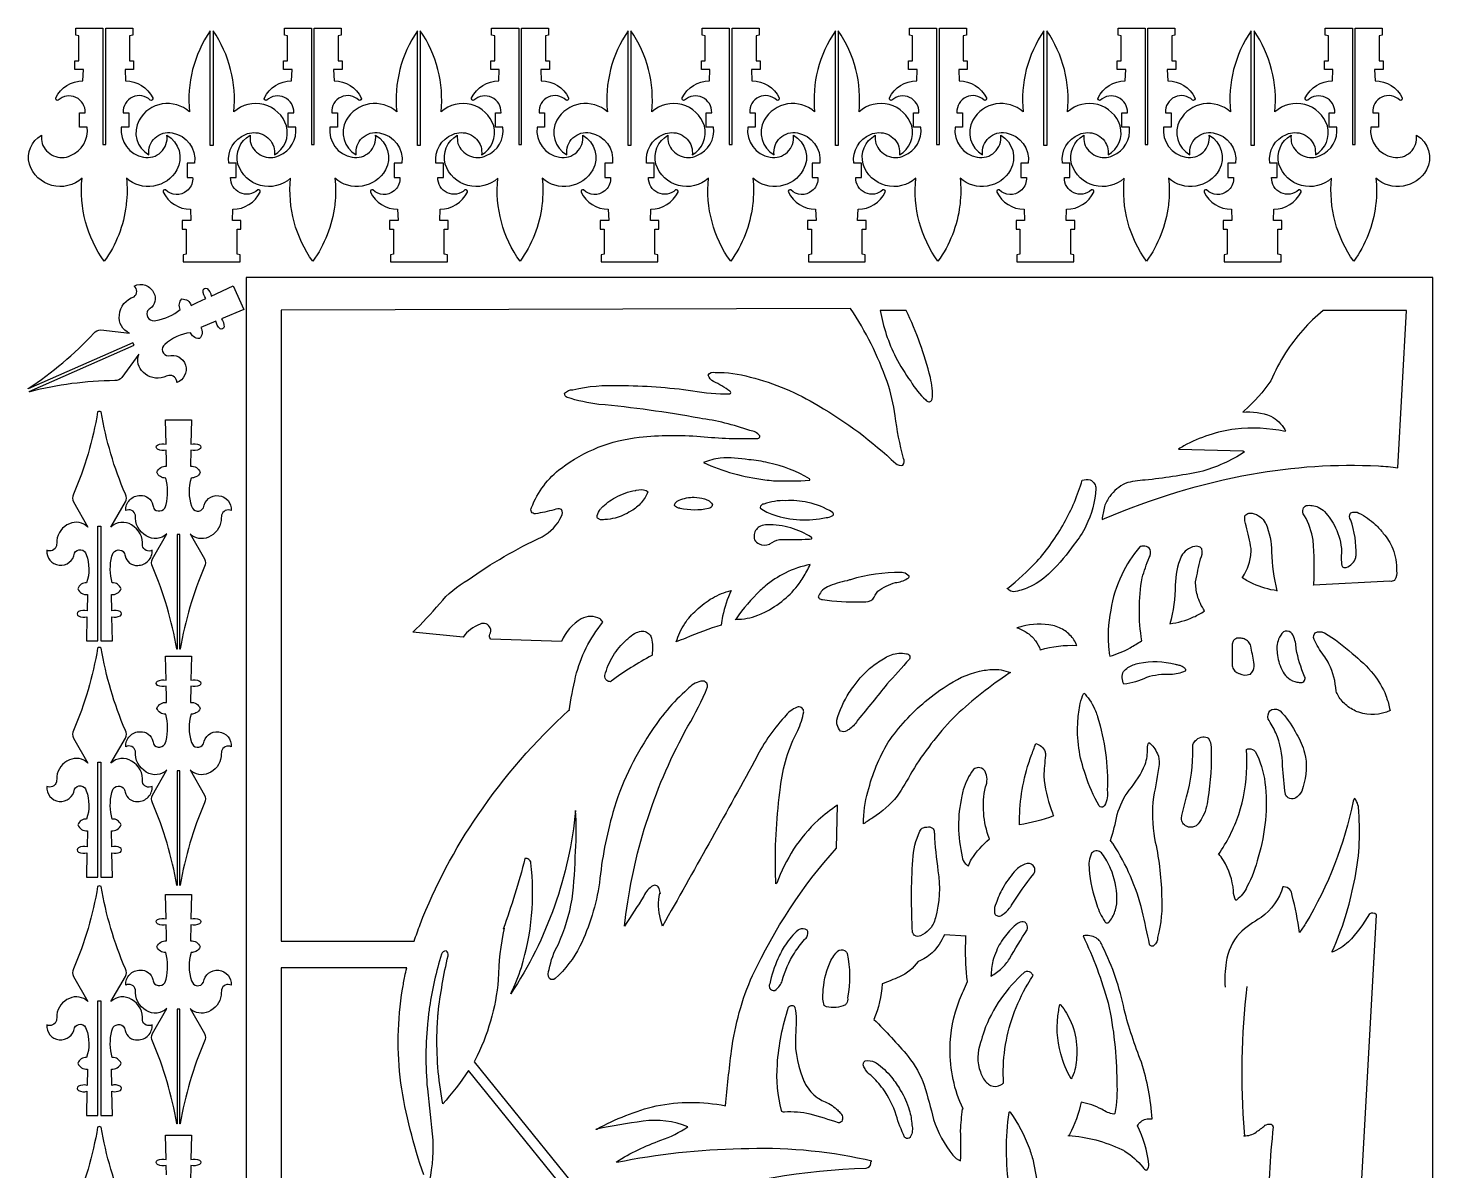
# Model space of a CAD drawing. Header units: millimetres. Extents: x -277 to 2488, y -1000 to 962.
# Drawn here: x 1494 to 2488, y 153 to 962 of the extents above; entities that cross this region are included whole.
import ezdxf

# ---------------------------------------------------------------- set-up
doc = ezdxf.new("R2010")
doc.units = ezdxf.units.MM
doc.layers.add('Image', color=70, linetype='Continuous')

msp = doc.modelspace()

# ---------------------------------------------------------------- linework, layer by layer
at = {"layer": 'Image'}
for points in [[(1563.12, 836.12, -0.125752), (1547.62, 796.5, -0.183089), (1531.92, 855.31, -0.543378), (1494.64, 865.21, -0.342025), (1503.23, 885.64, 0.070962), (1503.68, 879.92, 0.442806), (1523.73, 871.26, 0.342044), (1535.55, 891.46), (1530.2, 891.46), (1530.2, 901.66), (1534.18, 901.66, 0.668348), (1515.02, 910.5, -0.693962), (1513.33, 912.08, -0.285476), (1532.56, 924.23), (1532.9, 932.26), (1526.85, 932.26), (1526.85, 938.37), (1529.66, 938.37), (1529.66, 955.98), (1527.5, 956.46), (1527.5, 961.5), (1546.64, 961.5), (1546.64, 879.02), (1548.65, 879.02), (1548.65, 961.5), (1567.74, 961.5), (1567.74, 956.46), (1565.58, 955.98), (1565.58, 938.37), (1568.39, 938.37), (1568.39, 932.26), (1562.34, 932.26), (1562.68, 924.23, -0.285657), (1581.91, 912.08, -0.693962), (1580.23, 910.5, 0.690194), (1561.06, 901.66), (1565.05, 901.66), (1565.05, 891.46), (1559.7, 891.46, 0.402273), (1575.47, 870.21, 0.514022), (1592.02, 885.64, -0.411255), (1599.02, 861.11, -0.476881), (1563.32, 855.31, -0.053172), (1563.23, 837.09)], [(1606.07, 846.31, -0.382105), (1591.03, 847, 0.693962), (1589.34, 845.42, 0.285657), (1608.57, 833.28), (1608.91, 825.25), (1602.86, 825.25), (1602.86, 819.13), (1605.67, 819.13), (1605.67, 801.52), (1603.51, 801.05), (1603.51, 796), (1643.75, 796), (1643.75, 801.05), (1641.59, 801.52), (1641.59, 819.13), (1644.4, 819.13), (1644.4, 825.25), (1638.35, 825.25), (1638.69, 833.28, 0.285476), (1657.92, 845.42, 0.693962), (1656.24, 847, -0.668348), (1637.07, 855.85), (1641.06, 855.85), (1641.06, 866.04), (1635.71, 866.04, -0.342044), (1647.52, 886.25, -0.442806), (1667.58, 877.59, -0.070962), (1668.03, 871.86, 0.342025), (1676.61, 892.29, 0.543378), (1639.33, 902.2, 0.177955), (1624.62, 959.61), (1624.62, 878.49), (1622.61, 878.49), (1622.61, 959.54, 0.17769), (1607.93, 902.2, 0.476881), (1572.24, 896.39, 0.411255), (1579.24, 871.86, -0.514022), (1595.78, 887.3, -0.402273), (1611.56, 866.04), (1606.21, 866.04), (1606.21, 855.85), (1610.19, 855.85, -0.217338), (1606.91, 847.07)], [(1710.71, 836.12, -0.125752), (1695.21, 796.5, -0.183089), (1679.51, 855.31, -0.543378), (1642.24, 865.21, -0.342025), (1650.82, 885.64, 0.070962), (1651.27, 879.92, 0.442806), (1671.32, 871.26, 0.342044), (1683.14, 891.46), (1677.79, 891.46), (1677.79, 901.66), (1681.77, 901.66, 0.668348), (1662.61, 910.5, -0.693962), (1660.92, 912.08, -0.285476), (1680.16, 924.23), (1680.5, 932.26), (1674.44, 932.26), (1674.44, 938.37), (1677.26, 938.37), (1677.26, 955.98), (1675.09, 956.46), (1675.09, 961.5), (1694.23, 961.5), (1694.23, 879.02), (1696.24, 879.02), (1696.24, 961.5), (1715.33, 961.5), (1715.33, 956.46), (1713.17, 955.98), (1713.17, 938.37), (1715.98, 938.37), (1715.98, 932.26), (1709.93, 932.26), (1710.27, 924.23, -0.285657), (1729.51, 912.08, -0.693962), (1727.82, 910.5, 0.690194), (1708.66, 901.66), (1712.64, 901.66), (1712.64, 891.46), (1707.29, 891.46, 0.402273), (1723.06, 870.21, 0.514022), (1739.61, 885.64, -0.411255), (1746.61, 861.11, -0.476881), (1710.92, 855.31, -0.053172), (1710.82, 837.09)], [(1752.76, 846.31, -0.382105), (1737.72, 847, 0.693962), (1736.04, 845.42, 0.285657), (1755.27, 833.28), (1755.61, 825.25), (1749.56, 825.25), (1749.56, 819.13), (1752.37, 819.13), (1752.37, 801.52), (1750.21, 801.05), (1750.21, 796), (1790.45, 796), (1790.45, 801.05), (1788.29, 801.52), (1788.29, 819.13), (1791.1, 819.13), (1791.1, 825.25), (1785.05, 825.25), (1785.39, 833.28, 0.285476), (1804.62, 845.42, 0.693962), (1802.93, 847, -0.668348), (1783.77, 855.85), (1787.75, 855.85), (1787.75, 866.04), (1782.4, 866.04, -0.342044), (1794.22, 886.25, -0.442806), (1814.27, 877.59, -0.070962), (1814.72, 871.86, 0.342025), (1823.3, 892.29, 0.543378), (1786.03, 902.2, 0.177955), (1771.31, 959.61), (1771.31, 878.49), (1769.3, 878.49), (1769.3, 959.54, 0.17769), (1754.63, 902.2, 0.476881), (1718.93, 896.39, 0.411255), (1725.93, 871.86, -0.514022), (1742.48, 887.3, -0.402273), (1758.25, 866.04), (1752.9, 866.04), (1752.9, 855.85), (1756.89, 855.85, -0.217338), (1753.6, 847.07)], [(1857.4, 836.12, -0.125752), (1841.91, 796.5, -0.183089), (1826.21, 855.31, -0.543378), (1788.93, 865.21, -0.342025), (1797.51, 885.64, 0.070962), (1797.96, 879.92, 0.442806), (1818.02, 871.26, 0.342044), (1829.83, 891.46), (1824.48, 891.46), (1824.48, 901.66), (1828.47, 901.66, 0.668348), (1809.31, 910.5, -0.693962), (1807.62, 912.08, -0.285476), (1826.85, 924.23), (1827.19, 932.26), (1821.14, 932.26), (1821.14, 938.37), (1823.95, 938.37), (1823.95, 955.98), (1821.79, 956.46), (1821.79, 961.5), (1840.93, 961.5), (1840.93, 879.02), (1842.94, 879.02), (1842.94, 961.5), (1862.03, 961.5), (1862.03, 956.46), (1859.87, 955.98), (1859.87, 938.37), (1862.68, 938.37), (1862.68, 932.26), (1856.63, 932.26), (1856.97, 924.23, -0.285657), (1876.2, 912.08, -0.693962), (1874.51, 910.5, 0.690194), (1855.35, 901.66), (1859.33, 901.66), (1859.33, 891.46), (1853.99, 891.46, 0.402273), (1869.76, 870.21, 0.514022), (1886.3, 885.64, -0.411255), (1893.31, 861.11, -0.476881), (1857.61, 855.31, -0.053172), (1857.52, 837.09)], [(1901.85, 846.31, -0.382105), (1886.81, 847, 0.693962), (1885.12, 845.42, 0.285657), (1904.36, 833.28), (1904.7, 825.25), (1898.64, 825.25), (1898.64, 819.13), (1901.45, 819.13), (1901.45, 801.52), (1899.29, 801.05), (1899.29, 796), (1939.53, 796), (1939.53, 801.05), (1937.37, 801.52), (1937.37, 819.13), (1940.18, 819.13), (1940.18, 825.25), (1934.13, 825.25), (1934.47, 833.28, 0.285476), (1953.71, 845.42, 0.693962), (1952.02, 847, -0.668348), (1932.86, 855.85), (1936.84, 855.85), (1936.84, 866.04), (1931.49, 866.04, -0.342044), (1943.31, 886.25, -0.442806), (1963.36, 877.59, -0.070962), (1963.81, 871.86, 0.342025), (1972.39, 892.29, 0.543378), (1935.12, 902.2, 0.177955), (1920.4, 959.61), (1920.4, 878.49), (1918.39, 878.49), (1918.39, 959.54, 0.17769), (1903.71, 902.2, 0.476881), (1868.02, 896.39, 0.411255), (1875.02, 871.86, -0.514022), (1891.56, 887.3, -0.402273), (1907.34, 866.04), (1901.99, 866.04), (1901.99, 855.85), (1905.97, 855.85, -0.217338), (1902.69, 847.07)], [(2006.49, 836.12, -0.125752), (1991, 796.5, -0.183089), (1975.3, 855.31, -0.543378), (1938.02, 865.21, -0.342025), (1946.6, 885.64, 0.070962), (1947.05, 879.92, 0.442806), (1967.1, 871.26, 0.342044), (1978.92, 891.46), (1973.57, 891.46), (1973.57, 901.66), (1977.55, 901.66, 0.668348), (1958.39, 910.5, -0.693962), (1956.7, 912.08, -0.285476), (1975.94, 924.23), (1976.28, 932.26), (1970.23, 932.26), (1970.23, 938.37), (1973.04, 938.37), (1973.04, 955.98), (1970.88, 956.46), (1970.88, 961.5), (1990.01, 961.5), (1990.01, 879.02), (1992.02, 879.02), (1992.02, 961.5), (2011.12, 961.5), (2011.12, 956.46), (2008.96, 955.98), (2008.96, 938.37), (2011.77, 938.37), (2011.77, 932.26), (2005.71, 932.26), (2006.05, 924.23, -0.285657), (2025.29, 912.08, -0.693962), (2023.6, 910.5, 0.690194), (2004.44, 901.66), (2008.42, 901.66), (2008.42, 891.46), (2003.07, 891.46, 0.402273), (2018.85, 870.21, 0.514022), (2035.39, 885.64, -0.411255), (2042.39, 861.11, -0.476881), (2006.7, 855.31, -0.053172), (2006.61, 837.09)], [(2048.54, 846.31, -0.382105), (2033.5, 847, 0.693962), (2031.82, 845.42, 0.285657), (2051.05, 833.28), (2051.39, 825.25), (2045.34, 825.25), (2045.34, 819.13), (2048.15, 819.13), (2048.15, 801.52), (2045.99, 801.05), (2045.99, 796), (2086.23, 796), (2086.23, 801.05), (2084.07, 801.52), (2084.07, 819.13), (2086.88, 819.13), (2086.88, 825.25), (2080.83, 825.25), (2081.17, 833.28, 0.285476), (2100.4, 845.42, 0.693962), (2098.71, 847, -0.668348), (2079.55, 855.85), (2083.53, 855.85), (2083.53, 866.04), (2078.18, 866.04, -0.342044), (2090, 886.25, -0.442806), (2110.05, 877.59, -0.070962), (2110.5, 871.86, 0.342025), (2119.09, 892.29, 0.543378), (2081.81, 902.2, 0.177955), (2067.09, 959.61), (2067.09, 878.49), (2065.08, 878.49), (2065.08, 959.54, 0.17769), (2050.41, 902.2, 0.476881), (2014.71, 896.39, 0.411255), (2021.71, 871.86, -0.514022), (2038.26, 887.3, -0.402273), (2054.03, 866.04), (2048.68, 866.04), (2048.68, 855.85), (2052.67, 855.85, -0.217338), (2049.38, 847.07)], [(2153.19, 836.12, -0.125752), (2137.69, 796.5, -0.183089), (2121.99, 855.31, -0.543378), (2084.71, 865.21, -0.342025), (2093.3, 885.64, 0.070962), (2093.75, 879.92, 0.442806), (2113.8, 871.26, 0.342044), (2125.61, 891.46), (2120.27, 891.46), (2120.27, 901.66), (2124.25, 901.66, 0.668348), (2105.09, 910.5, -0.693962), (2103.4, 912.08, -0.285476), (2122.63, 924.23), (2122.97, 932.26), (2116.92, 932.26), (2116.92, 938.37), (2119.73, 938.37), (2119.73, 955.98), (2117.57, 956.46), (2117.57, 961.5), (2136.71, 961.5), (2136.71, 879.02), (2138.72, 879.02), (2138.72, 961.5), (2157.81, 961.5), (2157.81, 956.46), (2155.65, 955.98), (2155.65, 938.37), (2158.46, 938.37), (2158.46, 932.26), (2152.41, 932.26), (2152.75, 924.23, -0.285657), (2171.98, 912.08, -0.693962), (2170.29, 910.5, 0.690194), (2151.13, 901.66), (2155.12, 901.66), (2155.12, 891.46), (2149.77, 891.46, 0.402273), (2165.54, 870.21, 0.514022), (2182.09, 885.64, -0.411255), (2189.09, 861.11, -0.476881), (2153.39, 855.31, -0.053172), (2153.3, 837.09)], [(2196.13, 846.31, -0.382105), (2181.1, 847, 0.693962), (2179.41, 845.42, 0.285657), (2198.64, 833.28), (2198.98, 825.25), (2192.93, 825.25), (2192.93, 819.13), (2195.74, 819.13), (2195.74, 801.52), (2193.58, 801.05), (2193.58, 796), (2233.82, 796), (2233.82, 801.05), (2231.66, 801.52), (2231.66, 819.13), (2234.47, 819.13), (2234.47, 825.25), (2228.42, 825.25), (2228.76, 833.28, 0.285476), (2247.99, 845.42, 0.693962), (2246.31, 847, -0.668348), (2227.14, 855.85), (2231.13, 855.85), (2231.13, 866.04), (2225.78, 866.04, -0.342044), (2237.59, 886.25, -0.442806), (2257.65, 877.59, -0.070962), (2258.1, 871.86, 0.342025), (2266.68, 892.29, 0.543378), (2229.4, 902.2, 0.177955), (2214.68, 959.61), (2214.68, 878.49), (2212.67, 878.49), (2212.67, 959.54, 0.17769), (2198, 902.2, 0.476881), (2162.31, 896.39, 0.411255), (2169.31, 871.86, -0.514022), (2185.85, 887.3, -0.402273), (2201.63, 866.04), (2196.28, 866.04), (2196.28, 855.85), (2200.26, 855.85, -0.217338), (2196.98, 847.07)], [(2300.78, 836.12, -0.125752), (2285.28, 796.5, -0.183089), (2269.58, 855.31, -0.543378), (2232.31, 865.21, -0.342025), (2240.89, 885.64, 0.070962), (2241.34, 879.92, 0.442806), (2261.39, 871.26, 0.342044), (2273.21, 891.46), (2267.86, 891.46), (2267.86, 901.66), (2271.84, 901.66, 0.668348), (2252.68, 910.5, -0.693962), (2250.99, 912.08, -0.285476), (2270.23, 924.23), (2270.57, 932.26), (2264.51, 932.26), (2264.51, 938.37), (2267.32, 938.37), (2267.32, 955.98), (2265.16, 956.46), (2265.16, 961.5), (2284.3, 961.5), (2284.3, 879.02), (2286.31, 879.02), (2286.31, 961.5), (2305.4, 961.5), (2305.4, 956.46), (2303.24, 955.98), (2303.24, 938.37), (2306.05, 938.37), (2306.05, 932.26), (2300, 932.26), (2300.34, 924.23, -0.285657), (2319.57, 912.08, -0.693962), (2317.89, 910.5, 0.690194), (2298.73, 901.66), (2302.71, 901.66), (2302.71, 891.46), (2297.36, 891.46, 0.402273), (2313.13, 870.21, 0.514022), (2329.68, 885.64, -0.411255), (2336.68, 861.11, -0.476881), (2300.98, 855.31, -0.053172), (2300.89, 837.09)], [(2342.83, 846.31, -0.382105), (2327.79, 847, 0.693962), (2326.1, 845.42, 0.285657), (2345.34, 833.28), (2345.68, 825.25), (2339.63, 825.25), (2339.63, 819.13), (2342.44, 819.13), (2342.44, 801.52), (2340.28, 801.05), (2340.28, 796), (2380.52, 796), (2380.52, 801.05), (2378.36, 801.52), (2378.36, 819.13), (2381.17, 819.13), (2381.17, 825.25), (2375.11, 825.25), (2375.45, 833.28, 0.285476), (2394.69, 845.42, 0.693962), (2393, 847, -0.668348), (2373.84, 855.85), (2377.82, 855.85), (2377.82, 866.04), (2372.47, 866.04, -0.342044), (2384.29, 886.25, -0.442806), (2404.34, 877.59, -0.070962), (2404.79, 871.86, 0.342025), (2413.37, 892.29, 0.543378), (2376.1, 902.2, 0.177955), (2361.38, 959.61), (2361.38, 878.49), (2359.37, 878.49), (2359.37, 959.54, 0.17769), (2344.7, 902.2, 0.476881), (2309, 896.39, 0.411255), (2316, 871.86, -0.514022), (2332.55, 887.3, -0.402273), (2348.32, 866.04), (2342.97, 866.04), (2342.97, 855.85), (2346.95, 855.85, -0.217338), (2343.67, 847.07)], [(2447.47, 836.12, -0.125752), (2431.98, 796.5, -0.183089), (2416.28, 855.31, -0.543378), (2379, 865.21, -0.342025), (2387.58, 885.64, 0.070962), (2388.03, 879.92, 0.442806), (2408.09, 871.26, 0.342044), (2419.9, 891.46), (2414.55, 891.46), (2414.55, 901.66), (2418.54, 901.66, 0.668348), (2399.37, 910.5, -0.693962), (2397.69, 912.08, -0.285476), (2416.92, 924.23), (2417.26, 932.26), (2411.21, 932.26), (2411.21, 938.37), (2414.02, 938.37), (2414.02, 955.98), (2411.86, 956.46), (2411.86, 961.5), (2430.99, 961.5), (2430.99, 879.02), (2433.01, 879.02), (2433.01, 961.5), (2452.1, 961.5), (2452.1, 956.46), (2449.94, 955.98), (2449.94, 938.37), (2452.75, 938.37), (2452.75, 932.26), (2446.7, 932.26), (2447.04, 924.23, -0.285657), (2466.27, 912.08, -0.693962), (2464.58, 910.5, 0.690194), (2445.42, 901.66), (2449.4, 901.66), (2449.4, 891.46), (2444.05, 891.46, 0.402273), (2459.83, 870.21, 0.514022), (2476.37, 885.64, -0.411255), (2483.37, 861.11, -0.476881), (2447.68, 855.31, -0.053172), (2447.59, 837.09)], [(1568.76, 737.06), (1567.95, 738.9), (1493.72, 706.15, -0.210658), (1493.84, 706.46, 0.059291), (1540.23, 745.65, -0.248044), (1545.21, 747.9), (1565.58, 745.71, -0.35116), (1558.34, 758.47, -0.304334), (1568.69, 771.44, 0.502435), (1568.82, 778.99, -0.435338), (1582.74, 773.93, -0.382908), (1580.18, 763.14, 0.133888), (1577.9, 760.69, 0.600156), (1584.2, 754.65, 0.13246), (1601.39, 762.43, -0.331722), (1602.61, 769.82, -0.340003), (1609.19, 765.29), (1613.37, 767.24), (1619.57, 770.12, -0.183169), (1617.63, 775.87, -0.599927), (1620.39, 777.17, -0.176895), (1623.38, 771.9), (1638.92, 779.12), (1646.3, 762.38), (1630.5, 755.78, -0.180821), (1632.38, 750.1, -0.599927), (1629.62, 748.8, -0.179213), (1626.61, 754.16), (1616.05, 749.75, -0.340003), (1614.96, 741.83, -0.259714), (1610.78, 743.27, -0.122481), (1608.67, 745.91, 0.166429), (1590.48, 737.61, 0.704438), (1592.91, 729.56, -0.969952), (1598.96, 710.7, 0.483016), (1593.28, 715.69, 0.02743), (1589.7, 714.46, -0.277564), (1575.31, 717.89, -0.318641), (1572.19, 730.74), (1560.07, 714.21, -0.248044), (1555.05, 712.05, 0.059291), (1494.84, 704.2, -0.209547), (1494.53, 704.31)], [(1767.01, 315.5, -0.013454), (1771.18, 327.2, -0.057409), (1812.19, 404.83, -0.057382), (1876.53, 478.92), (1876.56, 478.48, -0.015544), (1881.24, 502.56, -0.110962), (1900.48, 541.07, 0.140829), (1898.52, 543.48, 0.259017), (1885.28, 543.52, 0.151987), (1871.14, 527.55), (1821.14, 529.16), (1821.14, 529.16, -0.274241), (1820.47, 532.67, 0.251367), (1820.84, 537.02, 0.421974), (1813.71, 539.76, 0.147235), (1801.53, 530.55), (1765.98, 534, 0.025547), (1785.1, 554.29), (1785.1, 554.29, -0.097854), (1805.11, 571.08, -0.046276), (1857.46, 601.53, 0.162621), (1871.35, 616.23, 0.260026), (1871.24, 620.88, 0.247713), (1866.01, 620.67, -0.029133), (1852.73, 617.84, -0.589464), (1849.99, 622.2, -0.138993), (1871.21, 650.22, -0.135207), (1926.31, 672.05, -0.045259), (1969.73, 672.61, 0.034218), (2010.26, 671.22, 0.45076), (2011.66, 673.07, 0.179103), (2004.58, 676.73, 0.052789), (1968.81, 685.45, 0.023636), (1897.73, 695.23, -0.042971), (1875.26, 700.17, -0.28009), (1873.46, 703.08, -0.217231), (1879.37, 705.61, -0.070366), (1912.28, 708.58, -0.034113), (1964.09, 704.92, 0.04928), (1990.27, 702.69, 0.799018), (1990.45, 704.57, 0.05282), (1978.81, 711.43, -0.204945), (1975.16, 715.94, -0.366257), (1979.98, 717.78, -0.079834), (2004.85, 714.62, -0.074336), (2053, 694.34, -0.05827), (2107.79, 653.43, 0.271272), (2112.92, 652.22, 0.304418), (2113.32, 657.07, -0.034658), (2107.38, 687.12, 0.050055), (2101.67, 711.48, 0.062862), (2075.87, 763.01), (1672.93, 761.99), (1672.93, 315.5)], [(2115.21, 761.77), (2096.85, 761.77, 0.075872), (2107.92, 728.5, 0.041566), (2118.42, 711.61, 0.075309), (2129.11, 698.36, 0.255625), (2131.18, 697.12, 0.222992), (2133.14, 697.91, 0.127345), (2133.67, 698.9, 0.083037), (2132.3, 714.28, 0.051176)], [(2255.62, 614.4, -0.055717), (2359.54, 645.98, -0.055341), (2449.43, 651.72, -0.026801), (2463.27, 650.26), (2463.27, 650.26), (2469.27, 761.77, -0.00537), (2410.26, 761.77, 0.076036), (2383.73, 731.67, 0.043519), (2373.37, 711.98, -0.058358), (2354.45, 690.66), (2353.38, 689.7), (2353.38, 689.7, -0.123532), (2373.36, 686.95, -0.129402), (2383.21, 677.36), (2383.71, 676.5), (2383.36, 676.17, 0.079016), (2348.15, 677.68, 0.096506), (2311.77, 665.85, 0.01126), (2307.97, 663.62), (2308.31, 663.46), (2353.55, 662.32), (2354.77, 661.67, -0.079667), (2323.08, 647.47, -0.018908), (2284.37, 641.61, 0.074719), (2270.27, 639.36, 0.12345), (2259.29, 630.13, 0.073484), (2255.54, 622.93, 0.039185), (2253.89, 613.75)], [(1543.18, 609.08), (1545.19, 609.08), (1545.19, 527.85), (1553.34, 527.85), (1553, 544.98, 0.176895), (1559.03, 545.59, 0.599927), (1558.96, 548.64, 0.183169), (1552.92, 549.19), (1552.69, 560.63, 0.340003), (1559.49, 564.82, 0.331722), (1553.22, 568.93, -0.13246), (1553.04, 587.79, -0.600156), (1561.11, 591.11, -0.133888), (1562.43, 588.04, 0.382908), (1571.27, 581.34, 0.435338), (1581.52, 592.03, -0.502435), (1574.66, 595.21, 0.304334), (1566.97, 609.9, 0.35116), (1552.37, 608.43), (1562.6, 626.19, 0.248044), (1562.55, 631.65, -0.059291), (1545.43, 689.91, 0.319458), (1542.95, 689.91, -0.059291), (1525.83, 631.65, 0.248044), (1525.78, 626.19), (1536.01, 608.43, 0.318641), (1523, 610.77, 0.277564), (1514.05, 598.98, -0.02743), (1513.73, 595.21, -0.483016), (1506.87, 592.03, 0.969952), (1526.57, 589.95, -0.704438), (1534.91, 588.92, -0.166429), (1535.17, 568.93, 0.331722), (1528.89, 564.82, 0.340003), (1535.69, 560.63), (1535.47, 549.19, 0.179213), (1529.35, 548.6, 0.599927), (1529.42, 545.54, 0.180821), (1535.38, 544.98), (1535.04, 527.85), (1543.18, 527.85)], [(1601.19, 603.07), (1599.18, 603.07), (1599.18, 521.93, -0.210658), (1598.94, 522.16, 0.059291), (1581.82, 580.42, -0.248044), (1581.77, 585.89), (1592, 603.65, -0.35116), (1577.4, 602.18, -0.304334), (1569.72, 616.87, 0.502435), (1562.86, 620.05, -0.435338), (1573.1, 630.74, -0.382908), (1581.95, 624.04, 0.133888), (1583.27, 620.97, 0.600156), (1591.34, 624.29, 0.13246), (1591.16, 643.15, -0.331722), (1584.88, 647.26, -0.340003), (1591.68, 651.45), (1591.59, 656.06), (1591.46, 662.89, -0.183169), (1585.41, 663.44, -0.599927), (1585.34, 666.49, -0.176895), (1591.37, 667.1), (1591.03, 684.23), (1609.33, 684.23), (1608.99, 667.1, -0.180821), (1614.95, 666.54, -0.599927), (1615.02, 663.48, -0.179213), (1608.91, 662.89), (1608.68, 651.45, -0.340003), (1615.48, 647.26, -0.259714), (1612.48, 644.02, -0.122481), (1609.21, 643.15, 0.166429), (1609.46, 623.16, 0.704438), (1617.8, 622.13, -0.969952), (1637.51, 620.05, 0.483016), (1630.65, 616.87, 0.02743), (1630.32, 613.1, -0.277564), (1621.37, 601.31, -0.318641), (1608.36, 603.65), (1618.59, 585.89, -0.248044), (1618.54, 580.42, 0.059291), (1601.42, 522.16, -0.209547), (1601.19, 521.93)], [(2046.89, 642.56, 0.076333), (2017.61, 653.96, 0.033132), (2003.83, 656.07, 0.056179), (1983.66, 657.21, 0.066282), (1971.64, 654.08, 0.075207), (2015.2, 641.89, 0.010143), (2021.36, 641.25, 0.021054), (2047.02, 641.52, 0.176858)], [(2186.86, 564.89, 0.032546), (2207.65, 584.06, 0.054762), (2227.04, 611.33, 0.05556), (2239.8, 641.64, -0.083571), (2245.42, 641.92, -0.143201), (2248.45, 639.09, -0.130901), (2249.42, 635.7, -0.102577), (2242.42, 609.16, -0.05446), (2234.16, 596.33, -0.045285), (2217.51, 576.69, -0.091046), (2203.21, 566.44, -0.055208), (2192.57, 562.81, -0.200459), (2188.2, 563.67, -0.106392), (2186.64, 565.27)], [(1932.36, 633.26, -0.08651), (1927.72, 625.65, -0.083046), (1920.65, 619.92, -0.004448), (1920.21, 619.68, -0.081217), (1909.23, 614.84, -0.048609), (1901.95, 613.7, -0.187327), (1898, 614.01, -0.097049), (1896.43, 615.19, -0.132238), (1898.11, 620.24, -0.047074), (1899.37, 621.81, -0.072269), (1909.37, 629.38, -0.082375), (1923.46, 634.32, -0.003758), (1924.15, 634.43, -0.14817), (1931.09, 634.36, -0.127873)], [(1978.16, 624.1, -0.150966), (1976.92, 622.29, -0.111543), (1975.3, 621.52, -0.110861), (1955.14, 621.66, -0.002802), (1954.64, 621.78, -0.13161), (1952.55, 622.45, -0.120488), (1951.27, 623.79, -0.021199), (1951.12, 624.08, -0.136733), (1952.66, 626.35, -0.097574), (1954.53, 627.39, -0.11168), (1965.19, 629.55, -0.074689), (1972.37, 628.31, -0.103346), (1975.69, 626.9, -0.095366), (1977.88, 624.68, -0.086048)], [(2063.72, 616.98, 0.315086), (2063.34, 618.69, 0.075027), (2062.92, 618.97, 0.081757), (2045.58, 625.85, 0.067663), (2029.84, 627.1, 0.09368), (2014.44, 624.71, 0.188981), (2012.69, 624.01, 0.223288), (2011.96, 622.21, 0.035117), (2011.99, 621.9, 0.101265), (2021.44, 617.08, 0.132419), (2058.52, 615.09, 0.140039), (2062.84, 616.34, 0.034817)], [(2353.01, 572.53, 0.085713), (2358.17, 583.61, 0.06928), (2359.39, 593.21, 0.016663), (2355.85, 609.3, -0.14797), (2354.98, 616.35, -0.183568), (2357.74, 618.22, -0.115727), (2359.98, 618.23, -0.112138), (2365.79, 615.58, -0.103001), (2369.38, 611.48, -0.012204), (2369.68, 610.92, -0.096163), (2373.85, 590.85, 0.063277), (2377.65, 563.42), (2377.77, 563.42, -0.076076), (2360.83, 568.23, -0.038252), (2353.26, 572.41)], [(2403.82, 568.12, 0.034011), (2403.16, 599.13, 0.094734), (2397.2, 616.46, -0.179719), (2395.84, 619.25, -0.217963), (2397.1, 622.8, -0.073374), (2398.24, 623.67, -0.143935), (2406.86, 622.45, -0.091843), (2411.21, 619.43, -0.076809), (2419.07, 608.01, -0.101017), (2423.38, 591.15), (2423.39, 591.01, 0.070621), (2423.51, 581.33, 0.244468), (2425.06, 579.86, 0.166671), (2426.65, 579.94, 0.123968), (2430.96, 582.63, 0.131245), (2433.38, 586.92, 0.041245), (2433.63, 588.43, 0.091465), (2429.83, 613.42, -0.346623), (2429.72, 618.29, -0.022957), (2429.96, 618.58, -0.216292), (2435.69, 618.34, -0.067967), (2447.19, 610.23, -0.042437), (2452.9, 603.95, -0.083969), (2459.57, 593.12, -0.109609), (2462.22, 577.45, -0.202303), (2461.07, 571.13, -0.016147), (2460.75, 570.67, -0.190384), (2457.55, 570.08), (2457.55, 570.08), (2403.47, 567.3, 0.037992)], [(2047.85, 600.15, 0.29159), (2048.34, 600.38, 0.413943), (2048.18, 601.02), (2048.14, 601.04, 0.075072), (2033.57, 607.81, 0.076539), (2016.91, 610.01, 0.14052), (2012.04, 609.08, 0.108418), (2009.24, 606.83, 0.130517), (2007.61, 603.19, 0.125186), (2007.94, 599.44, 0.13135), (2011.12, 596.59, 0.217939), (2018.43, 596.32, 0.01151), (2018.79, 596.48, -0.109815), (2025.44, 599.61, 0.015921), (2043.67, 599.77, 0.045323)], [(2280.49, 594.39, 0.062981), (2267.77, 574.64, 0.072456), (2259.97, 549.74, 0.081502), (2258.7, 521.04, 0.024114), (2259.26, 517.11), (2259.26, 517.11, 0.066353), (2273.69, 523.04, 0.005462), (2281.8, 527.86), (2282.03, 527.95, -0.085705), (2282.24, 572.53, -0.015323), (2287.08, 586.79, 0.221704), (2287.93, 592.65, 0.192802), (2284.06, 594.94, 0.11153), (2281.31, 594.75, 0.062992)], [(2326.45, 549.1, -0.085713), (2321.3, 560.19, -0.06928), (2320.08, 569.79, -0.016663), (2323.62, 585.87, 0.14797), (2324.49, 592.93, 0.183568), (2321.72, 594.8, 0.115727), (2319.48, 594.8, 0.112138), (2313.68, 592.16, 0.103001), (2310.09, 588.05, 0.012204), (2309.79, 587.49, 0.096163), (2305.62, 567.42, -0.063277), (2301.82, 540), (2301.7, 540, 0.076076), (2318.64, 544.81, 0.038252), (2326.21, 548.98)], [(1994.81, 543.22, 0.092089), (2010.22, 546, 0.029316), (2014.7, 548, 0.061215), (2028.72, 557.09, 0.059866), (2039.44, 568.48, 0.040853), (2044.89, 577.28, 0.002689), (2047.26, 581.94, 0.065161), (2029.55, 575.88, 0.060803), (2015.48, 566.66, 0.01563), (2011.93, 563.45, 0.047951), (1994.78, 543.6), (1994.19, 542.76, -0.114898)], [(2117.25, 573.61, 0.162794), (2113.24, 576.1, 0.05448), (2111.57, 576.31, 0.075416), (2075.78, 571.21, 0.005184), (2073.42, 570.48, 0.052945), (2059.45, 566.08, 0.112943), (2055.12, 562.84, 0.098475), (2052.97, 558.99, 0.209606), (2054.75, 557.35, 0.08787), (2055.86, 557.18, 0.044686), (2083.05, 555.63, 0.153216), (2090.11, 556.48, 0.038038), (2091.64, 557.32, -0.026199), (2095.18, 563.01, -0.096105), (2107.54, 569.17, 0.108359), (2115.98, 571.93, 0.219694), (2117.09, 572.82, 0.131427)], [(1991.3, 563.56, 0.063047), (1985.31, 545.33, 0.020829), (1984.37, 539.11, 0.023224), (1959.2, 529.9, -0.005713), (1952.48, 527.21, -0.077096), (1958.47, 540.12, -0.064799), (1966.74, 549.56, -0.068733), (1978.06, 558.22, -0.06602)], [(2236, 524.67, 0.094856), (2231.12, 532.01, 0.090738), (2223.73, 537.18, 0.0488), (2218.94, 538.83, 0.113625), (2197.13, 538.1, 0.001991), (2193.6, 537.11, -0.079824), (2201.11, 533.4, -0.078237), (2206.68, 527.97, -0.078216), (2210.14, 521.44), (2210.27, 521.67, -0.08176), (2236, 524.67, -0.512797)], [(1935.14, 517.6, 0.032919), (1906.39, 499.41), (1905.85, 499.02, -0.159109), (1903.42, 499.8, -0.147296), (1902.1, 501.51, -0.135903), (1901.92, 503.39, -0.076953), (1907.84, 517.39, -0.068558), (1916.92, 528.32, -0.015087), (1919.35, 530.43, -0.107933), (1924.33, 533.81, -0.075547), (1928.64, 534.82, -0.124741), (1932.16, 533.62, -0.11505), (1934.37, 531.34, -0.063526), (1935.05, 529.8, -0.075475), (1935.33, 518.07, -0.297475), (1935.33, 518.07, -0.305697)], [(2346.04, 525.77, 0.004558), (2345.91, 510.3, 0.129356), (2347.29, 507.2, 0.12195), (2350.09, 505.09, 0.031415), (2350.98, 504.78, 0.211837), (2358.43, 504.29, 0.011146), (2358.8, 504.44, 0.097883), (2360.74, 506.92, 0.196478), (2361.22, 512.74, 0.014716), (2359.07, 524.18, 0.124402), (2357.4, 527.28, 0.11752), (2354.39, 529.29, 0.087293), (2351.61, 529.8, 0.167947), (2348.52, 529.44, 0.12362), (2346.86, 528.08, 0.139572), (2346.06, 525.99)], [(2395.84, 498.61, 0.147086), (2397.18, 499.89, 0.256826), (2397.21, 502.78, -0.058639), (2391.24, 522.22, 0.10443), (2389.08, 531.61, 0.148327), (2387.37, 533.83, 0.263733), (2382.18, 534.33, 0.08849), (2378.83, 529.07, 0.150176), (2377.87, 519.1, 0.100466), (2381.02, 507.68, 0.017777), (2382.06, 505.78, 0.106842), (2385.68, 501.47, 0.118688), (2391.81, 498.72, 0.055275), (2395.05, 498.48, 0.055025)], [(2419.42, 492.34, 0.104579), (2414.43, 511.58, 0.029239), (2411.56, 516.59, -0.056725), (2404.61, 527.4, -0.320545), (2404.36, 533.26, -0.025445), (2404.68, 533.69, -0.22083), (2411.03, 533.67, -0.011532), (2411.33, 533.51, -0.052656), (2430.81, 519.02, -0.057589), (2445.91, 504.27, -0.080105), (2454.69, 489.24, -0.045212), (2457.33, 479.98, 0.03416), (2457.72, 478.65, -0.198459), (2435.58, 477.35, -0.08873), (2427.05, 482.09, -0.087041), (2421.15, 488.88, -0.038496)], [(1543.18, 441.99), (1545.19, 441.99), (1545.19, 360.76), (1553.34, 360.76), (1553, 377.89, 0.176895), (1559.03, 378.5, 0.599927), (1558.96, 381.55, 0.183169), (1552.92, 382.1), (1552.69, 393.54, 0.340003), (1559.49, 397.74, 0.331722), (1553.22, 401.84, -0.13246), (1553.04, 420.71, -0.600156), (1561.11, 424.03, -0.133888), (1562.43, 420.95, 0.382908), (1571.27, 414.26, 0.435338), (1581.52, 424.94, -0.502435), (1574.66, 428.12, 0.304334), (1566.97, 442.82, 0.35116), (1552.37, 441.34), (1562.6, 459.11, 0.248044), (1562.55, 464.57, -0.059291), (1545.43, 522.83, 0.319458), (1542.95, 522.83, -0.059291), (1525.83, 464.57, 0.248044), (1525.78, 459.11), (1536.01, 441.34, 0.318641), (1523, 443.68, 0.277564), (1514.05, 431.9, -0.02743), (1513.73, 428.12, -0.483016), (1506.87, 424.94, 0.969952), (1526.57, 422.86, -0.704438), (1534.91, 421.83, -0.166429), (1535.17, 401.84, 0.331722), (1528.89, 397.74, 0.340003), (1535.69, 393.54), (1535.47, 382.1, 0.179213), (1529.35, 381.51, 0.599927), (1529.42, 378.46, 0.180821), (1535.38, 377.89), (1535.04, 360.76), (1543.18, 360.76)], [(1601.19, 435.98), (1599.18, 435.98), (1599.18, 354.84, -0.210658), (1598.94, 355.08, 0.059291), (1581.82, 413.34, -0.248044), (1581.77, 418.8), (1592, 436.56, -0.35116), (1577.4, 435.09, -0.304334), (1569.72, 449.79, 0.502435), (1562.86, 452.96, -0.435338), (1573.1, 463.65, -0.382908), (1581.95, 456.96, 0.133888), (1583.27, 453.88, 0.600156), (1591.34, 457.2, 0.13246), (1591.16, 476.07, -0.331722), (1584.88, 480.17, -0.340003), (1591.68, 484.36), (1591.59, 488.98), (1591.46, 495.81, -0.183169), (1585.41, 496.35, -0.599927), (1585.34, 499.41, -0.176895), (1591.37, 500.02), (1591.03, 517.14), (1609.33, 517.14), (1608.99, 500.02, -0.180821), (1614.95, 499.45, -0.599927), (1615.02, 496.4, -0.179213), (1608.91, 495.81), (1608.68, 484.36, -0.340003), (1615.48, 480.17, -0.259714), (1612.48, 476.93, -0.122481), (1609.21, 476.07, 0.166429), (1609.46, 456.07, 0.704438), (1617.8, 455.04, -0.969952), (1637.51, 452.96, 0.483016), (1630.65, 449.79, 0.02743), (1630.32, 446.01, -0.277564), (1621.37, 434.23, -0.318641), (1608.36, 436.56), (1618.59, 418.8, -0.248044), (1618.54, 413.34, 0.059291), (1601.42, 355.08, -0.209547), (1601.19, 354.84)], [(2068.75, 464.11, -0.133526), (2066.36, 468.43, -0.093413), (2066.18, 471.8, -0.07785), (2074.94, 491.38, -0.020674), (2078.34, 496.17, -0.073502), (2091.17, 509.79, -0.041131), (2100.27, 515.83, -0.131174), (2109.89, 519.11, -0.070788), (2115.49, 518.7, -0.200908), (2117.31, 517.82, -0.337236), (2117.53, 514.98, -0.004358), (2101.48, 497.18, -0.004378), (2081.21, 472.2, -0.10368), (2075.26, 465.65, -0.027792), (2073.17, 464.3, -0.257608)], [(2188.08, 504.96, 0.039452), (2150.53, 475.34, 0.05315), (2120.98, 438.12, 0.003826), (2119.19, 435.25, -0.019387), (2108.9, 417.96, -0.078591), (2091.65, 402.77, -0.003033), (2085, 398.5), (2085, 398.5, -0.073265), (2088.17, 421.2, -0.075856), (2102.56, 456.19, -0.069894), (2128.74, 485.05, -0.03602), (2145.69, 497.2, -0.108479), (2170.47, 507.06, -0.020358), (2175.58, 507.69, -0.11087), (2189.06, 505.42, 0.019735)], [(2312.59, 506.41, -0.089085), (2302.38, 504.04, 0.090858), (2285.4, 502.01, -0.084657), (2269.32, 497.23, -0.226494), (2268.99, 506.34, -0.104084), (2275.74, 510.89, -0.054786), (2280.06, 512.11, -0.112548), (2305.62, 511.42, -0.011226), (2308.08, 510.73, -0.138978), (2311.32, 509.52, -0.095608), (2312.83, 507.89, -0.256242)], [(2240.87, 490.87, -0.47631), (2240.87, 490.87, -0.369166), (2240.87, 490.87, -0.150124), (2241.78, 490.24, -0.08724), (2249.21, 478.3, -0.027274), (2250.6, 474.22, -0.086667), (2257.53, 422.38, -0.150828), (2255.66, 411.39, -0.300966), (2253.4, 410.26, -0.218511), (2251.82, 411.19, -0.062526), (2242.13, 433.27, -0.106929), (2236.72, 471.35, -0.034033), (2238.45, 483.62, -0.065945)], [(2371.41, 472.62, -0.188842), (2372.5, 478.52, -0.282312), (2378.81, 479.01, -0.053339), (2379.84, 478.34, -0.066845), (2390.48, 463.85, -0.0079), (2391.45, 462, -0.083684), (2397.18, 448.67, -0.142208), (2396.11, 424.75, -0.147141), (2393.35, 418.94, -0.085316), (2390.13, 416.43, -0.227117), (2385.65, 416.83, -0.161694), (2383.69, 419.05, -0.020127), (2383.57, 419.39, -0.017883), (2381.65, 439.47, 0.102235), (2376.79, 462.81, 0.046094)], [(2320.71, 457.89, -0.186489), (2325.13, 459.97, -0.158201), (2329.2, 458.98, -0.136334), (2331.01, 452.73, -0.053578), (2328.62, 416.07, -0.11287), (2324.42, 402.35, -0.025965), (2322.55, 399.45, -0.168342), (2319.38, 396.57, -0.218616), (2313.6, 396.71, -0.13823), (2311.01, 399, -0.154892), (2310.05, 402.43, -0.0298), (2313.72, 417.55, 0.075115), (2318, 451.5, -0.190015), (2319.39, 456.75, -0.055365)], [(2219.46, 404.01, -0.05), (2195.44, 397.79), (2195.44, 397.79, -0.083831), (2201.97, 441.6, -0.009727), (2203.69, 446.55, -0.003861), (2206.96, 455.18, -0.126285), (2211.01, 453.12, -0.134131), (2213.46, 449.46, -0.080979), (2213.87, 446.91, 0.018522), (2212.59, 432.09, 0.066845), (2217.88, 408.49, 0.001525)], [(2286.87, 456.1, -0.140278), (2292.99, 448.02, -0.1241), (2294.35, 440.52, -0.014317), (2290.13, 417.41, 0.068379), (2290.96, 387.96, -0.050352), (2295.98, 347.97, -0.077732), (2293.19, 317.99, -0.22856), (2290.49, 312.32, -0.020913), (2289.97, 311.93, -0.323649), (2287.82, 312.43, -0.118222), (2287.46, 313.12, 0.0059), (2282.25, 336.83, 0.083981), (2261.71, 384.23, -0.001645), (2259.89, 386.64, -0.557716), (2259.89, 386.64, -0.454706), (2259.89, 386.64, 0.02155), (2264.63, 405.01, -0.08886), (2272.91, 422.16, 0.074568), (2284.38, 440.46, 0.094532), (2285.93, 451.91, -0.126026), (2286.87, 456.1, 0.237951)], [(2357.02, 451.43, -0.214296), (2361.19, 450.59, -0.078352), (2362.25, 449.55, -0.091099), (2369.13, 427.69, -0.10202), (2364.37, 374.93, -0.071011), (2356.34, 353.84, -0.135557), (2349.12, 344.62, -0.007966), (2348.53, 344.19), (2348.53, 344.19, -0.119791), (2346.83, 351.02, 0.119896), (2339.71, 372.59, 0.028847), (2336.39, 377.28), (2336.22, 376.79, 0.071703), (2350.56, 405.11, 0.079239), (2356.26, 438.74, 0.006035), (2356.15, 451.1, -0.029475)], [(2174.11, 387.88, -0.145312), (2171.33, 424.58, 0.22593), (2171.07, 435.4, 0.022836), (2170.49, 436.44, 0.214996), (2166.26, 438.19, 0.167115), (2162.93, 436.97, 0.023873), (2162.56, 436.63, 0.08436), (2155.65, 422.54, 0.024647), (2154.58, 418.15, 0.114769), (2154.93, 375.03, 0.179436), (2157.02, 370.39, 0.09182), (2159.4, 368.75, -0.074647), (2161.47, 373.47, -0.062527), (2174.09, 387.84, 0.493046), (2174.09, 387.84)], [(2135.13, 391.56, 0.021319), (2137.7, 365.13, -0.110039), (2135.86, 331.88, -0.138043), (2131.5, 323.58, -0.100986), (2125.36, 319.3, -0.274631), (2121.36, 319.38, -0.191039), (2119.8, 321.43, -0.030461), (2119.71, 321.82, -0.030718), (2119.88, 372.84, -0.09765), (2124.91, 393.25, -0.196209), (2127.16, 395.71, -0.14862), (2129.92, 396.11, -0.225673), (2133.72, 395.46, -0.104789), (2134.88, 394.22, -0.028354)], [(2256.17, 328.68, 0.296898), (2258.6, 328.8, 0.08162), (2259.07, 329.28, 0.093221), (2263.35, 337.59, 0.087181), (2264.34, 346.04, 0.099271), (2259.89, 366.74, 0.054481), (2253.87, 377.25, 0.180071), (2251.34, 379.15, 0.200983), (2247.72, 378.77, 0.104545), (2246.34, 377.6, 0.140387), (2244.75, 366.16, 0.064348), (2250.12, 341.05, 0.06231), (2255.73, 329.24, 0.049188)], [(2206.28, 365.16, 0.190896), (2205.54, 368.36, 0.157008), (2203.11, 370.18, 0.110963), (2200.83, 370.43, 0.084028), (2194.99, 367.51, 0.061681), (2191.64, 364.39, 0.056052), (2183.59, 353.01, 0.048815), (2178.92, 342.19, 0.152822), (2177.67, 336.07, 0.031953), (2177.89, 334.75, 0.172137), (2179.85, 333.33, 0.204095), (2182.78, 333.66, 0.023344), (2183.25, 333.96, 0.080881), (2188.3, 338.66, 0.032003), (2189.79, 340.86, -0.025449), (2205.47, 363.09, 0.120925)], [(1543.18, 273.27), (1545.19, 273.27), (1545.19, 192.04), (1553.34, 192.04), (1553, 209.17, 0.176895), (1559.03, 209.78, 0.599927), (1558.96, 212.84, 0.183169), (1552.92, 213.38), (1552.69, 224.83, 0.340003), (1559.49, 229.02, 0.331722), (1553.22, 233.12, -0.13246), (1553.04, 251.99, -0.600156), (1561.11, 255.31, -0.133888), (1562.43, 252.23, 0.382908), (1571.27, 245.54, 0.435338), (1581.52, 256.23, -0.502435), (1574.66, 259.4, 0.304334), (1566.97, 274.1, 0.35116), (1552.37, 272.63), (1562.6, 290.39, 0.248044), (1562.55, 295.85, -0.059291), (1545.43, 354.11, 0.319458), (1542.95, 354.11, -0.059291), (1525.83, 295.85, 0.248044), (1525.78, 290.39), (1536.01, 272.63, 0.318641), (1523, 274.96, 0.277564), (1514.05, 263.18, -0.02743), (1513.73, 259.4, -0.483016), (1506.87, 256.23, 0.969952), (1526.57, 254.15, -0.704438), (1534.91, 253.12, -0.166429), (1535.17, 233.12, 0.331722), (1528.89, 229.02, 0.340003), (1535.69, 224.83), (1535.47, 213.38, 0.179213), (1529.35, 212.79, 0.599927), (1529.42, 209.74, 0.180821), (1535.38, 209.17), (1535.04, 192.04), (1543.18, 192.04)], [(1601.19, 267.26), (1599.18, 267.26), (1599.18, 186.12, -0.210658), (1598.94, 186.36, 0.059291), (1581.82, 244.62, -0.248044), (1581.77, 250.08), (1592, 267.84, -0.35116), (1577.4, 266.37, -0.304334), (1569.72, 281.07, 0.502435), (1562.86, 284.24, -0.435338), (1573.1, 294.93, -0.382908), (1581.95, 288.24, 0.133888), (1583.27, 285.16, 0.600156), (1591.34, 288.48, 0.13246), (1591.16, 307.35, -0.331722), (1584.88, 311.45, -0.340003), (1591.68, 315.64), (1591.59, 320.26), (1591.46, 327.09, -0.183169), (1585.41, 327.63, -0.599927), (1585.34, 330.69, -0.176895), (1591.37, 331.3), (1591.03, 348.43), (1609.33, 348.43), (1608.99, 331.3, -0.180821), (1614.95, 330.73, -0.599927), (1615.02, 327.68, -0.179213), (1608.91, 327.09), (1608.68, 315.64, -0.340003), (1615.48, 311.45, -0.259714), (1612.48, 308.21, -0.122481), (1609.21, 307.35, 0.166429), (1609.46, 287.35, 0.704438), (1617.8, 286.32, -0.969952), (1637.51, 284.24, 0.483016), (1630.65, 281.07, 0.02743), (1630.32, 277.29, -0.277564), (1621.37, 265.51, -0.318641), (1608.36, 267.84), (1618.59, 250.08, -0.248044), (1618.54, 244.62, 0.059291), (1601.42, 186.36, -0.209547), (1601.19, 186.13)], [(2200.85, 323.49, 0.21361), (2200.55, 327.34, 0.089085), (2199.19, 328.93, 0.17492), (2194.85, 328.42, 0.041202), (2193.98, 327.9, 0.059268), (2185.44, 319.28, 0.064154), (2179.02, 308.46, 0.038547), (2176.62, 301.46, 0.042761), (2175.2, 290.74), (2175.2, 290.74, 0.068537), (2182.78, 296.15, 0.067252), (2188.27, 302.92, -0.007911), (2200.85, 323.49)], [(2045.12, 323.19, 0.270018), (2039.36, 323.62, 0.037303), (2038.65, 323.21, 0.060074), (2029.72, 312.81, 0.050612), (2024.47, 302.96, 0.060264), (2018.59, 285.21, 0.29374), (2018.81, 281.85, 0.188823), (2021.01, 280.51, 0.082539), (2022.21, 280.49, 0.099579), (2025.87, 284.1, 0.072022), (2027.42, 287.29, -0.071578), (2036.15, 307.03, -0.038089), (2043.23, 316.61, 0.128317), (2045.13, 318.95, 0.149522), (2045.57, 322.22, 0.103695)], [(2098.12, 285.2, -0.095211), (2092.35, 260.1, -0.851148), (2092.35, 260.1, -0.019269), (2116.6, 233.9, -0.079739), (2127.97, 213.42, -0.016543), (2134.58, 189.31, 0.090715), (2148.21, 163.98, 0.136184), (2153.71, 160.03), (2153.71, 160.03, 0.012618), (2153.71, 181.29, -0.021672), (2155.11, 196.69), (2155.44, 196.86, -0.112997), (2146.22, 239.21, -0.091167), (2153.02, 273.9, -0.008947), (2158.56, 286.82), (2158.56, 286.82, -0.033657), (2157.3, 312.15, 0.002573), (2157.32, 318.85), (2157.57, 318.85), (2142.25, 319.89), (2142.25, 319.89, -0.080269), (2133.67, 307.05, -0.074175), (2123.62, 300.99), (2123.62, 301.1, -0.135386), (2110.38, 290.11, -0.010069), (2098.12, 285.2)], [(2262.11, 193, -0.107348), (2253.64, 196.47, 0.06981), (2239.07, 201.53, -0.064665), (2230.74, 178.63), (2230.14, 177.47), (2230.14, 177.96, -0.094601), (2267.88, 167.92, -0.005532), (2269.91, 166.91, -0.070045), (2282.75, 155.58, 0.299539), (2285.54, 153.44, 0.227666), (2286.83, 157.64, 0.089904), (2278.85, 184.8), (2278.9, 184.71, -0.21557), (2284.71, 189.41, -0.053027), (2286.71, 189.71, -0.006772), (2289.2, 189.78), (2289.2, 189.66, 0.064709), (2281.71, 229.7, -0.029327), (2269.5, 266.95, 0.068165), (2254.2, 311.6, 0.186725), (2249.65, 317.75, 0.159092), (2240.42, 319.19), (2240.42, 319.19, -0.041999), (2258.16, 271.76, -0.052769), (2264.25, 215.87, -0.063509), (2262.84, 193.58, -0.220341)], [(2057.22, 269.96, -0.125525), (2056.33, 278.83, -0.087444), (2060.95, 299.48, -0.093285), (2066.26, 307.95, -0.005771), (2066.7, 308.42, -0.293927), (2071.63, 308.8, -0.136567), (2073.26, 307.26, -0.03467), (2073.51, 306.77, -0.097685), (2073.72, 275.41, -0.200485), (2072.9, 271.25, -0.048235), (2072.19, 270.39, -0.167981), (2058.82, 268.91, -0.156617)], [(2184.16, 215.02, -0.101588), (2190.91, 262.85, -0.049184), (2201.23, 285.06, -0.002383), (2205.01, 291.39, -0.082826), (2203.48, 293.25, 0.319586), (2199.02, 293.42, 0.01999), (2198.78, 293.25, 0.061334), (2182.16, 274.66, 0.066347), (2170.31, 251.66, 0.021771), (2167.84, 243.66, 0.177072), (2167.69, 222.87, 0.139535), (2172.13, 215.45, 0.053261), (2174.97, 213.3, 0.222939), (2182.18, 213.68, 0.034989), (2183.15, 214.28, 0.004265), (2184.16, 215.02)], [(2027, 195.5, -0.087755), (2024.03, 228.13, -0.061843), (2031.98, 268.75, -0.28928), (2034.43, 269.93, -0.213174), (2036.16, 268.94, -0.077899), (2036.48, 268.32, -0.069909), (2037.02, 251.94, 0.118234), (2041.8, 218.96, 0.018809), (2044.02, 213.94, 0.109743), (2052.42, 204.67, 0.040949), (2056.68, 202.16, -0.100709), (2065.94, 196.56, -0.031067), (2068.19, 194.22, -0.176271), (2070.08, 191.19, -0.167396), (2069.67, 187.9, -0.189306), (2067.24, 186.9), (2067.24, 186.9, 0.011329), (2047.24, 193.11, 0.061969), (2029, 194.5, -0.456765)], [(2224.48, 270.33, -0.069742), (2231.94, 257.94, -0.094004), (2235.97, 239.63, -0.032125), (2235.74, 233.2, -0.11472), (2232.75, 219.21, -0.034357), (2231.96, 218.01), (2231.96, 218.01, -0.069137), (2224.64, 235.6, -0.111338), (2223.13, 266.34, -0.002925), (2223.87, 270.68, -0.133251)], [(2085.66, 225.89, -0.244463), (2084.88, 228.81, -0.166932), (2086.07, 230.73, -0.157548), (2093.01, 229.89, -0.026206), (2094.03, 229.35, -0.062163), (2104.84, 219.11, -0.048023), (2111.05, 209.91, -0.075982), (2117.43, 195.96, -0.054409), (2119.25, 185.34, -0.184575), (2118.31, 177.14, -0.015498), (2117.95, 176.5, -0.356385), (2114.66, 176.27, -0.083367), (2114.1, 176.83, -0.039968), (2108.14, 192.29, 0.079621), (2098.8, 210.84, 0.047965), (2090.17, 220.65, -0.109389), (2086.52, 224.27, -0.040279)], [(2208.92, 118.44, -0.034074), (2206.22, 103, 0.151169), (2206.22, 103, -0.07518), (2192.71, 125.34, -0.052565), (2188.22, 140.48, -0.073141), (2188.08, 194.27, -0.580823), (2188.63, 194.72, -0.363194), (2188.88, 194.31, -0.0679), (2202.2, 169.12, -0.023199), (2205.07, 159.96, -0.058676), (2209.19, 119.78), (2208.92, 118.44)], [(1896.17, 182.4, 0.000087), (1895.8, 182.19), (1895.65, 182.29, -0.000295)]]:
    msp.add_lwpolyline(points, format="xyb", close=True, dxfattribs=at)
msp.add_lwpolyline([(1648, -1000), (2488, -1000), (2488, 785), (1648, 785)], close=True, dxfattribs=at)
for points in [[(1956.6, 132.54, -0.06893), (2086.86, 154.83, 0.364267), (2090.28, 158.15, -0.51172), (2090.96, 159.7), (2086.2, 160.85, 0.064193), (1998.38, 168.36, 0.046443), (1910.36, 158.73), (1910.24, 159.35, -0.056133), (1941.61, 174.55, 0.068261), (1960.73, 184.13, 0.131487), (1929.03, 187.98, 0.01861), (1896.17, 182.4, -0.065543), (1938.31, 198.91, -0.096604), (1987.22, 198.96, -0.472543), (1987.22, 198.96, -0.005985), (1991.53, 237.77, -0.072315), (2006.51, 291.21, -0.072888), (2065.77, 381.19), (2066.52, 411.64, 0.03195), (2052.81, 401.06, 0.117202), (2023.54, 356.41), (2022.85, 356.09), (2022.68, 364.76, -0.038266), (2026.27, 424.43, -0.094125), (2038.45, 464.56, 0.075262), (2042.67, 477.77), (2042.64, 478.28, 0.469204), (2038.08, 480.97, 0.152323), (2029.04, 473.9, 0.077729), (2007.96, 442.87, -0.002893), (1942.72, 326.11), (1941.31, 330.98, -0.122801), (1940.76, 349.39), (1941.25, 348.93, 0.024833), (1940.3, 352.63, 0.460589), (1935.98, 354.68, 0.160781), (1929.43, 347.28, -0.012121), (1915.75, 326.11), (1916.86, 334.39, -0.094454), (1960.73, 467.55, 0.03727), (1974.59, 495.28, 0.091191), (1974.6, 496.48, 0.452887), (1969.89, 499.31, 0.156064), (1960.42, 493.69, 0.071969), (1933.87, 462.3, 0.077411), (1907.63, 406.57, 0.044867), (1898.12, 356.79, -0.073252), (1884.3, 311.85, -0.090704), (1866.69, 288.9, -0.34799), (1862.66, 288.94, -0.222871), (1862.48, 295.46, -0.078255), (1869.03, 313.26, 0.057733), (1878.78, 345.05, 0.02669), (1881.07, 379.12, 0.037873), (1881.19, 407.93, -0.123619), (1835.35, 278.17, 0.030178), (1842.91, 296.85, 0.103047), (1849.61, 370.87, 0.428936), (1845.4, 373.82, -0.020408), (1829.96, 323.8), (1830.7, 324.73, 0.051485), (1826.46, 288.17, -0.09789), (1809.95, 231.04, -0.00134), (1809.37, 230.07), (1906, 110.79, -0.012698)], [(2433.02, 62.08), (2448.02, 334.09, 0.369477), (2442.95, 334.64), (2443.01, 334.87, -0.067472), (2428.18, 314.89, -0.084708), (2416.78, 307.67), (2416.78, 308.13, 0.05786), (2432.24, 357.26, 0.076357), (2435.47, 406.82, 0.177181), (2432.71, 416.46, 0.185781), (2431.63, 414.56, -0.08615), (2397.83, 327.86, -0.021312), (2393.59, 321.54, 0.034595), (2388.32, 347.81, 0.395925), (2382.57, 353.88), (2381.8, 353.97, -0.170685), (2366.37, 332.15, 0.055131), (2351.1, 320.91, 0.151754), (2341.76, 300.45, 0.05537), (2340.9, 282.91)], [(1900.06, 107), (1805.4, 223.85, -0.035299), (1787.22, 200.21), (1787.02, 201.32, -0.052226), (1783.18, 251.27, -0.01091), (1783.7, 261.75, -0.002861), (1783.91, 264.49, -0.028608), (1790.99, 305.1, 0.253312), (1789.52, 308.67, 0.330726), (1786.26, 306.11, 0.038856), (1777.84, 268.98, 0.009883), (1776.63, 259.36, 0.049517), (1776.3, 210.89, -0.007641), (1780.18, 174.55, -0.06967), (1776.73, 141.39)], [(1773.71, 150.02, -0.04434), (1757.5, 215.04, -0.072309), (1758.73, 281.45, -0.009972), (1760.4, 290.51, -0.006642), (1761.71, 296.5), (1755.55, 296.5), (1746.54, 296.5), (1672.93, 296.5), (1672.93, -255.41)], [(2356.33, 283.24, 0.048151), (2354.36, 180.46), (2354.59, 177.47), (2354.25, 177.79, 0.174623), (2362.9, 180.31, 0.011991), (2369.15, 184.96), (2368.92, 185.05, -0.156001), (2373.53, 185.92, -0.222716), (2374.74, 184.02), (2375.05, 184.15, 0.034202), (2371.79, 117.85, 0.019484)], [(1562.55, 125.56, -0.059291), (1545.43, 183.82, 0.319458), (1542.95, 183.82, -0.059291), (1525.83, 125.56, 0.248044)], [(1591.59, 149.97), (1591.46, 156.79, -0.183169), (1585.41, 157.34, -0.599927), (1585.34, 160.4, -0.176895), (1591.37, 161), (1591.03, 178.13), (1609.33, 178.13), (1608.99, 161, -0.180821), (1614.95, 160.44, -0.599927), (1615.02, 157.38, -0.179213), (1608.91, 156.79), (1608.68, 145.35, -0.340003)]]:
    msp.add_lwpolyline(points, format="xyb", dxfattribs=at)

doc.saveas('drawing.dxf')
